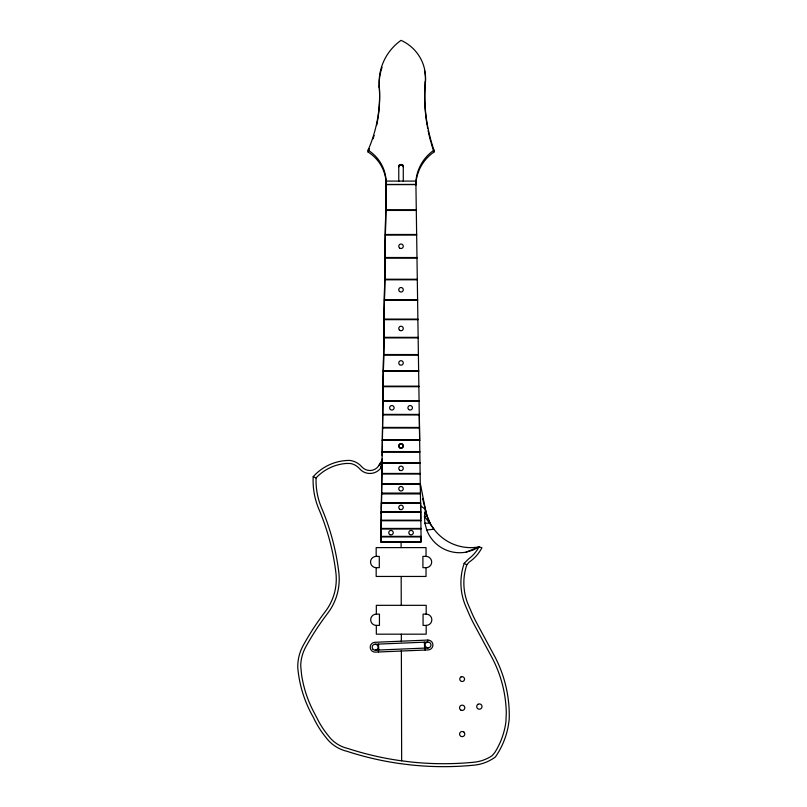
<?xml version="1.0" encoding="UTF-8"?>
<svg xmlns="http://www.w3.org/2000/svg" width="807" height="807" viewBox="0 0 807 807"><rect width="100%" height="100%" fill="white"/><g stroke="black" fill="none" stroke-linecap="round" stroke-linejoin="round"><path stroke-width="1.21" d="M380.914 542.011L381.408 502.65L420.618 502.68L420.77 511.608L381.267 511.577L380.914 542.011L421.123 542.011L420.77 512.142L381.267 512.142L420.78 512.173M420.487 493.329L381.55 493.329L381.55 493.924L420.487 493.924M381.903 474.012L381.842 473.457L420.185 473.457M419.701 440.39L382.336 440.39L382.336 439.825L419.69 439.825L419.327 414.969L382.71 414.939L382.71 414.384L419.317 414.415M382.922 401.19L419.126 401.19L382.922 401.22L386.119 184.521L415.918 184.49L420.79 519.042M418.672 370.766L383.355 370.766L383.355 371.361L418.682 371.361M382.165 455.703L386.119 181.091L415.918 181.091L415.928 185.096M398.769 181.434L398.769 166.686C398.668 163.75 403.49 163.841 403.278 166.777A2.26 2.26 0 0 0 401.029 164.517A2.26 2.26 0 0 0 398.769 166.777C398.557 163.821 403.389 163.771 403.278 166.706L403.278 181.434M415.918 184.712L415.918 181.091M380.914 536.373L421.123 536.373L421.123 541.88L380.914 541.85M381.388 509.298L382.125 458.971M381.267 513.464L386.119 184.682M382.024 462.482L381.086 467.848L380.147 468.847A13.669 13.669 0 0 1 361.193 470.35L358.812 467.929A15.777 15.777 0 0 0 350.551 463.5L346.617 463.45A45.767 45.767 0 0 0 317.635 476.332L316.102 477.926L316.041 479.529A70.552 70.552 0 0 0 321.67 508.198A237.389 237.389 0 0 1 338.809 572.345A56.379 56.379 0 0 1 329.77 610.364L327.703 613.28A273.038 273.038 0 0 0 305.843 646.75A41.157 41.157 0 0 0 300.708 665.634L301.546 674.521A117.54 117.54 0 0 0 312.44 709.373L316.828 717.806A89.769 89.769 0 0 0 328.167 735.51L329.892 737.679A33.652 33.652 0 0 0 345.184 747.746L347.888 748.493A309.051 309.051 0 0 0 399.727 760.577L410.279 761.909A308.688 308.688 0 0 0 474.002 762.212A39.301 39.301 0 0 0 492.189 755.634L494.792 752.538A75.989 75.989 0 0 0 505.918 721.841L506.292 712.763A123.552 123.552 0 0 0 490.868 655.516L473.739 623.72A129.332 129.332 0 0 1 469.079 614.056L466.073 607.096A59.627 59.627 0 0 1 462.946 567.402L464.166 563.347L468.625 558.908A36.466 36.466 0 0 0 478.591 547.691L479.025 546.904L481.93 547.721A39.412 39.412 0 0 1 469.038 562.217L466.799 564.799A56.722 56.722 0 0 0 468.776 605.936L470.441 609.658A126.578 126.578 0 0 0 476.342 622.348L493.45 654.084A126.497 126.497 0 0 1 509.217 718.825A78.935 78.935 0 0 1 495.397 756.966A42.236 42.236 0 0 1 474.304 765.137A311.653 311.653 0 0 1 409.966 764.834L399.314 763.493A311.653 311.653 0 0 1 347.06 751.317A36.597 36.597 0 0 1 325.867 737.346A92.634 92.634 0 0 1 313.338 717.312A120.485 120.485 0 0 1 297.763 667.48A44.072 44.072 0 0 1 303.261 645.338A275.853 275.853 0 0 1 325.322 611.535A53.454 53.454 0 0 0 335.883 572.667A234.474 234.474 0 0 0 318.936 509.308A73.437 73.437 0 0 1 313.197 476.705A48.713 48.713 0 0 1 349.875 460.414A18.722 18.722 0 0 1 361.768 466.789A10.713 10.713 0 0 0 379.835 463.783L382.024 462.482L380.914 461.856L379.018 465.417M415.918 184.521L386.119 184.521L386.129 185.096L386.129 183.159A39.099 38.504 -0.2 0 0 368.073 152.039L368.063 150.152A140.337 138.199 -0.2 0 0 379.29 85.855A52.495 51.698 -0.2 0 1 401.039 40.35A41.934 41.298 -0.2 0 1 425.38 81.295L424.996 85.935A172.527 169.914 -0.2 0 0 433.984 150.152L433.995 152.039A42.63 41.984 -0.2 0 0 415.928 183.159M425.38 81.295L424.996 87.822A172.527 169.914 -0.2 0 0 427.064 124.964M398.769 166.706C398.648 164.164 402.653 163.639 403.207 166.121M381.993 464.751L380.652 466.426L381.086 467.848M420.669 505.908L425.42 509.328A46.07 46.07 0 0 0 479.025 546.904L472.831 550.162L466.113 552.129A35.185 35.185 0 0 1 426.732 530.007L424.916 523.249L424.472 516.268L425.42 509.328L420.346 483.797L420.518 487.428M466.113 552.129L479.025 546.904M426.732 530.007L433.974 529.21L424.472 516.268L427.206 516.379L430.081 523.067L424.916 523.249M375.003 644.248L427.871 642.029M375.255 650.17L428.124 647.95M416.291 209.87L385.736 209.84L385.736 210.435L416.301 210.435M416.654 234.474L385.373 234.474L385.373 235.069L416.664 235.029M416.997 257.534L385.04 257.504L385.04 258.099L417.007 258.099M417.32 279.252L384.717 279.222L384.717 279.807L417.33 279.807M417.623 299.76L384.414 299.73L384.414 300.285L417.633 300.315M417.905 319.108L384.122 319.078L384.122 319.663L417.915 319.663M418.177 337.356L383.85 337.326L383.86 337.911L418.187 337.911M418.43 354.555L383.597 354.525L383.597 355.12L418.44 355.12M383.355 370.806L418.672 370.806M383.133 386.15L418.904 386.15M383.133 386.704L418.904 386.704M382.922 400.655L419.115 400.655M419.509 427.448L382.518 427.417L382.518 428.003L419.519 428.003M419.701 440.35L382.336 440.39M419.862 451.597L382.165 451.567L382.165 452.152L419.822 452.152M420.033 462.784L382.004 462.754L382.004 463.319L420.043 463.349M381.842 473.981L420.195 474.012M420.336 483.635L381.691 483.605L381.691 484.19L420.346 484.19M381.55 493.359L420.487 493.359M381.408 503.235L420.629 503.235M381.146 520.182L420.881 520.182M381.217 520.747L420.82 520.747M381.025 528.434L421.002 528.434M381.096 528.999L420.931 528.999M380.914 536.937L421.123 536.937M376.173 556.386L379.29 556.386L379.29 567.674L376.173 567.674A5.649 5.649 0 0 1 370.524 562.025A5.649 5.649 0 0 1 376.173 556.386L376.173 547.61L426.035 547.61L426.035 556.386A5.649 5.649 0 0 1 431.684 562.025A5.649 5.649 0 0 1 426.035 567.674L426.035 576.45L376.173 576.45L376.173 567.674M426.035 556.386L422.918 556.386L422.918 567.674L426.035 567.674M376.324 614.117L379.441 614.117L379.441 625.405L376.324 625.405A5.649 5.649 0 0 1 370.675 619.756A5.649 5.649 0 0 1 376.324 614.117L376.324 605.331L426.187 605.331L426.187 614.117A5.649 5.649 0 0 1 431.836 619.756A5.649 5.649 0 0 1 426.187 625.405L426.187 634.181L376.324 634.181L376.324 625.405M426.187 614.117L423.07 614.117L423.07 625.405L426.187 625.405M426.318 512.859L424.946 512.798L427.206 516.379L422.525 498.514M313.197 476.705L316.102 477.926M464.166 563.347L466.799 564.799M379.835 463.783L381.57 464.751M424.986 648.082L425.067 650.038M424.371 642.18L424.623 648.102M378.503 644.097L378.755 650.018M378.392 650.038L378.473 651.995M386.119 181.091L386.129 183.159M401.089 541.436L401.099 547.61M401.18 576.45L401.25 605.331M401.331 634.181L401.351 641.706M401.372 650.482L401.654 760.819M379.29 85.855L379.3 87.731A140.337 138.199 -0.2 0 1 378.322 115.895M368.063 150.152A39.099 38.504 -0.2 0 1 386.119 181.282M415.918 181.282A42.63 41.984 -0.2 0 1 433.984 150.152M433.995 152.039A172.527 169.914 -0.2 0 1 431.18 143.142M430.867 142.022A172.527 169.914 -0.2 0 1 428.87 134.103M428.618 132.973A172.527 169.914 -0.2 0 1 428.134 130.694M427.69 128.404A172.527 169.914 -0.2 0 1 427.266 126.114M424.492 70.623A41.934 41.298 -0.2 0 1 425.39 83.182M379.3 87.731A52.495 51.698 -0.2 0 1 382.074 67.263M378.15 117.065A140.337 138.199 -0.2 0 1 376.698 125.166M374.115 135.445A140.337 138.199 -0.2 0 1 373.086 138.824M369.455 148.781A140.337 138.199 -0.2 0 1 368.073 152.039M460.948 676.982L460.444 677.366A2.441 2.441 0 0 0 463.389 681.209L463.894 680.815A2.441 2.441 0 0 0 460.948 676.982M478.047 704.289L477.502 704.703A2.643 2.643 0 0 0 477.502 708.435L478.047 708.859A2.643 2.643 0 0 0 480.69 708.859L481.234 708.435A2.643 2.643 0 0 0 481.234 704.703L480.69 704.289A2.643 2.643 0 0 0 478.047 704.289M427.791 640.072L374.922 642.291A4.923 4.923 0 0 0 370.211 647.416A4.923 4.923 0 0 0 375.336 652.127L428.204 649.907A4.923 4.923 0 0 0 432.915 644.783A4.923 4.923 0 0 0 427.791 640.072M464.025 732.191L463.48 731.778A2.623 2.623 0 0 0 460.313 735.903L460.858 736.327A2.623 2.623 0 0 0 464.025 732.191M460.847 710.079A2.643 2.643 0 0 0 464.812 707.789A2.643 2.643 0 0 0 460.847 705.5A2.643 2.643 0 0 0 460.847 710.079M425.995 647.174A2.966 2.966 0 0 0 430.888 645.64A2.966 2.966 0 0 0 427.115 642.16A2.966 2.966 0 0 0 425.995 647.174M373.127 649.383A2.966 2.966 0 0 0 378.019 647.85A2.966 2.966 0 0 0 374.246 644.379A2.966 2.966 0 0 0 373.127 649.383M399.526 470.067A2.26 2.26 0 0 0 403.228 468.806A2.26 2.26 0 0 0 400.292 466.234A2.26 2.26 0 0 0 399.526 470.067M389.852 534.607A2.26 2.26 0 0 0 393.251 532.681A2.26 2.26 0 0 0 389.882 530.703A2.26 2.26 0 0 0 389.852 534.607M409.583 534.355A2.26 2.26 0 0 0 413.285 533.094A2.26 2.26 0 0 0 410.339 530.522A2.26 2.26 0 0 0 409.583 534.355M399.526 364.633A2.26 2.26 0 0 0 403.228 363.382A2.26 2.26 0 0 0 400.292 360.8A2.26 2.26 0 0 0 399.526 364.633M399.526 447.653A2.26 2.26 0 0 0 403.228 446.402A2.26 2.26 0 0 0 400.292 443.82A2.26 2.26 0 0 0 399.526 447.653A2.26 2.26 0 0 0 403.228 446.412A2.26 2.26 0 0 0 400.292 443.84A2.26 2.26 0 0 0 399.526 447.663M408.675 409.482A2.26 2.26 0 0 0 412.377 408.221A2.26 2.26 0 0 0 409.442 405.649A2.26 2.26 0 0 0 408.675 409.482M390.376 409.492A2.26 2.26 0 0 0 394.078 408.231A2.26 2.26 0 0 0 391.143 405.659A2.26 2.26 0 0 0 390.376 409.492M399.526 291.458A2.26 2.26 0 0 0 403.238 290.207A2.26 2.26 0 0 0 400.292 287.625A2.26 2.26 0 0 0 399.526 291.458M399.526 509.106A2.26 2.26 0 0 0 403.228 507.845A2.26 2.26 0 0 0 400.292 505.273A2.26 2.26 0 0 0 399.526 509.106M399.526 247.961A2.26 2.26 0 0 0 403.238 246.71A2.26 2.26 0 0 0 400.292 244.138A2.26 2.26 0 0 0 399.526 247.961M399.526 490.444A2.26 2.26 0 0 0 403.228 489.183A2.26 2.26 0 0 0 400.292 486.611A2.26 2.26 0 0 0 399.526 490.444M399.526 330.184A2.26 2.26 0 0 0 403.238 328.933A2.26 2.26 0 0 0 400.292 326.351A2.26 2.26 0 0 0 399.526 330.184"/></g></svg>
